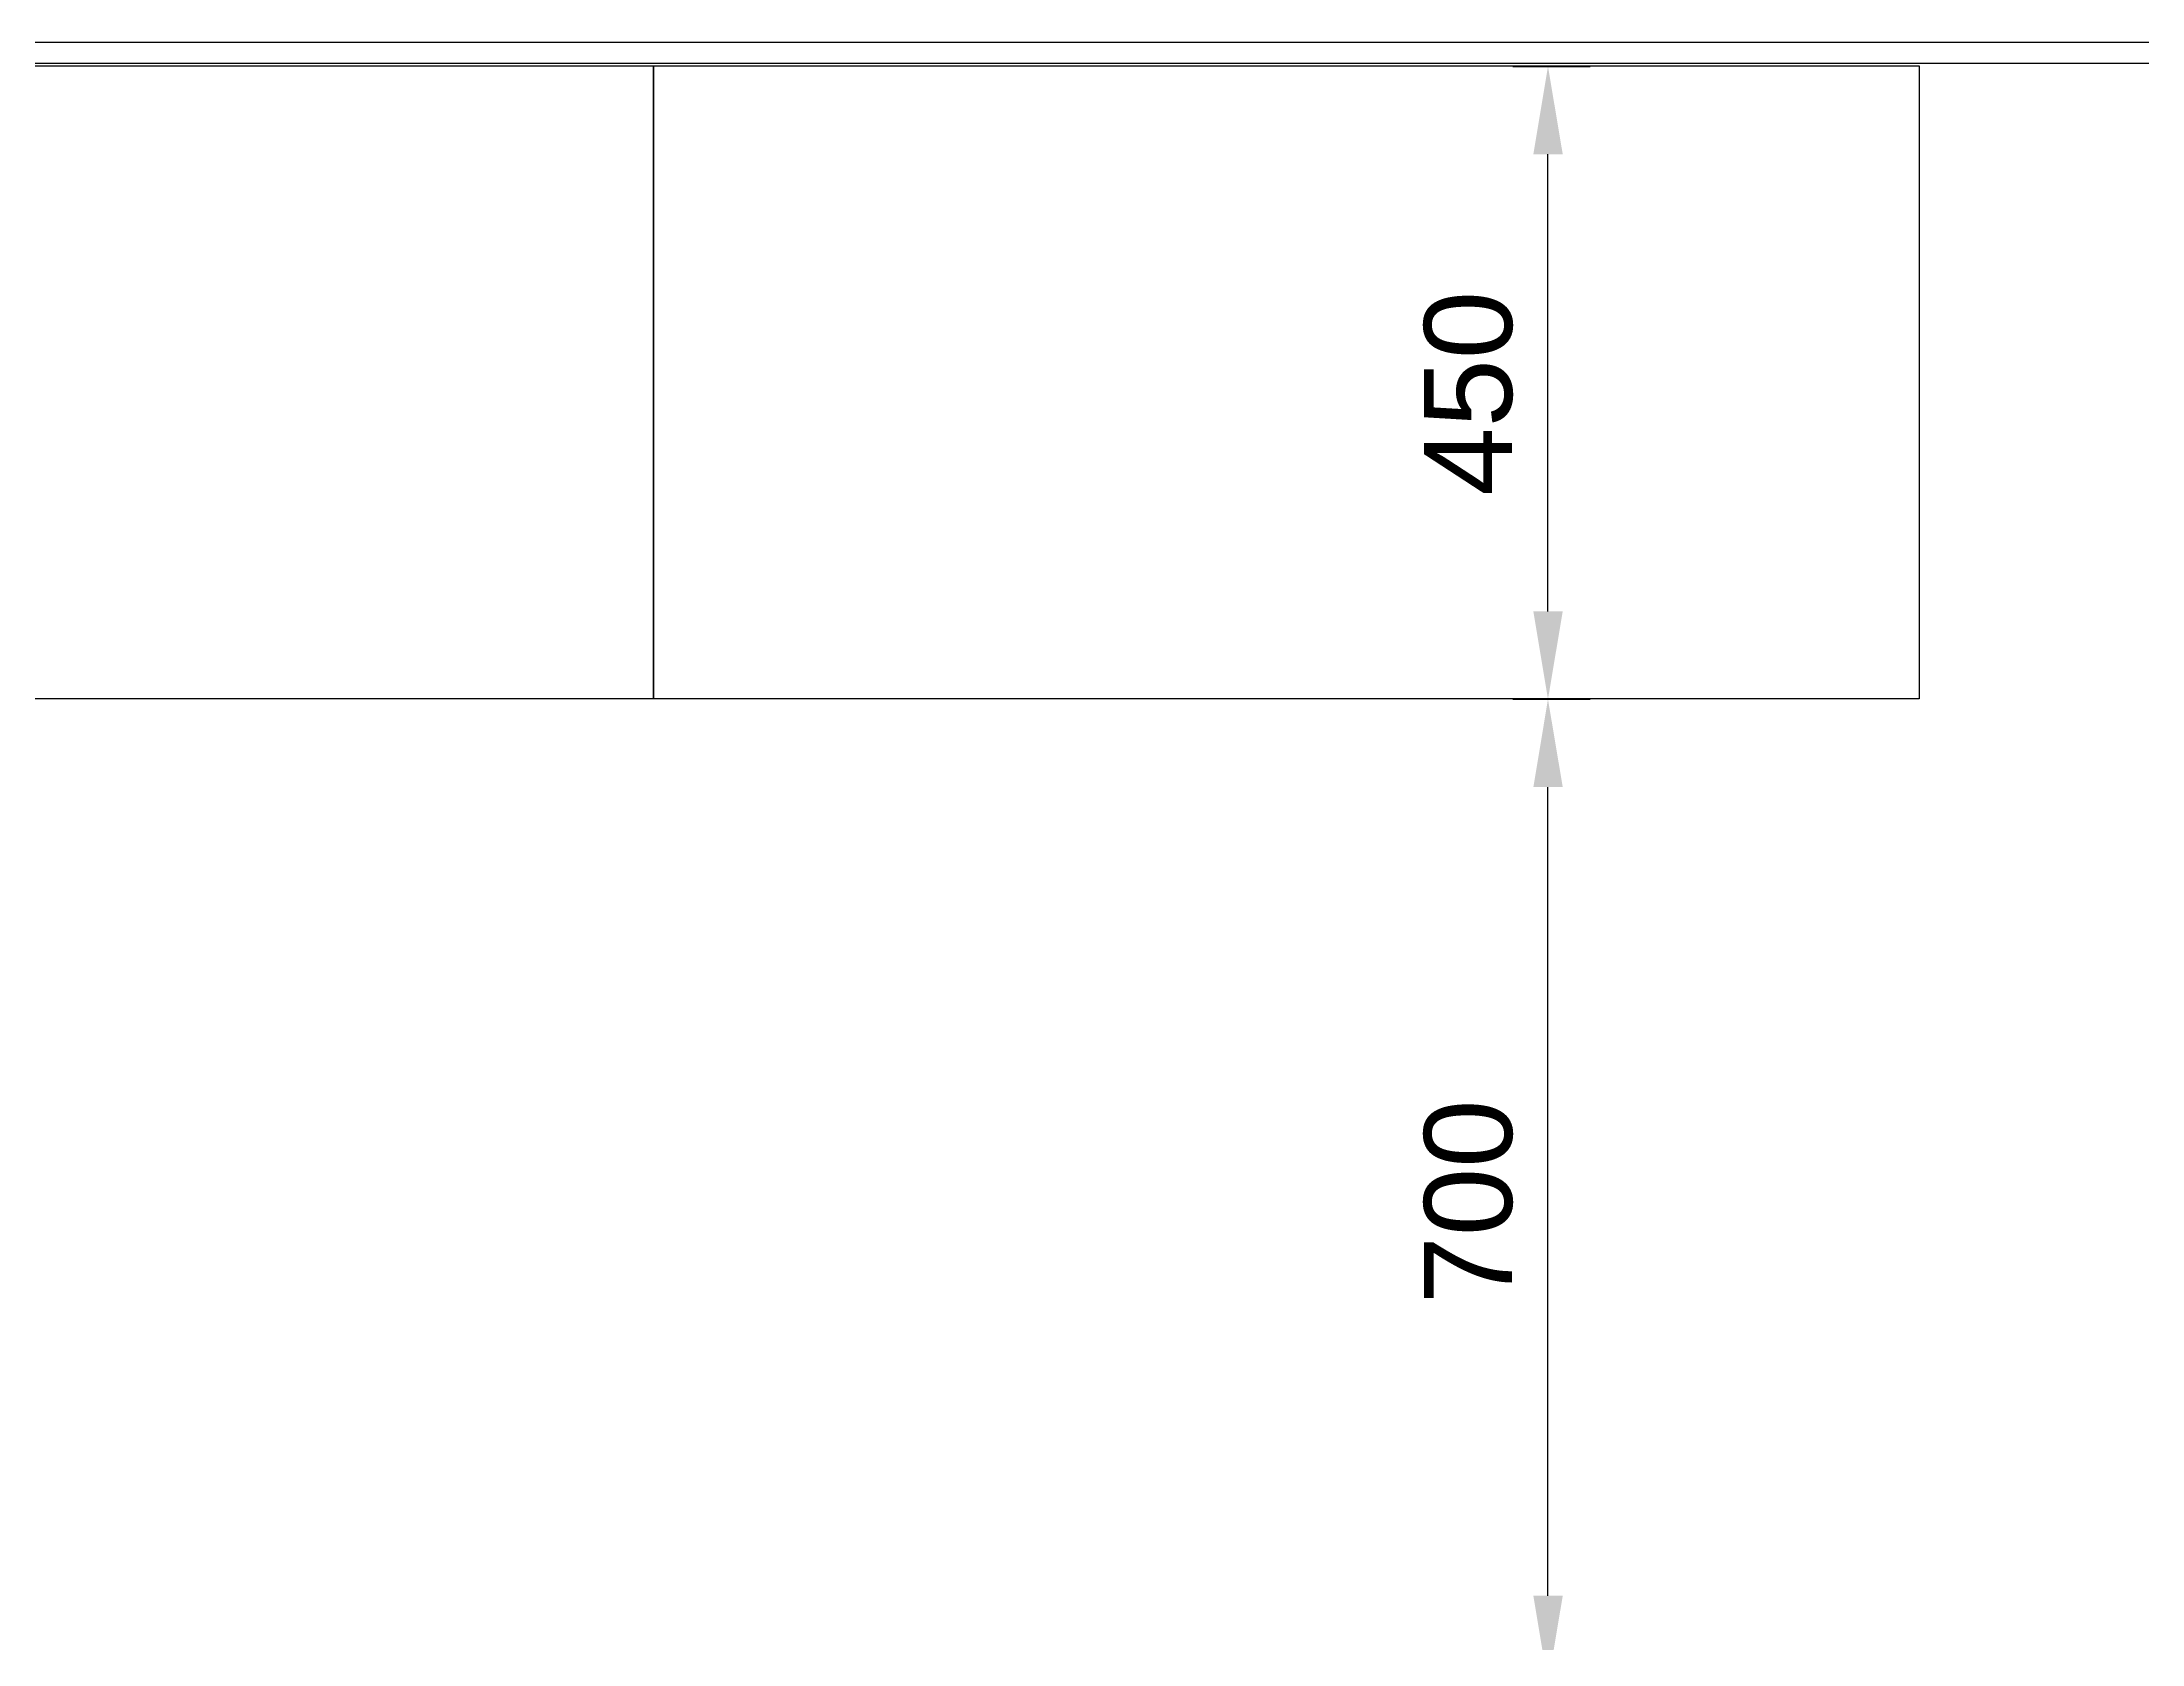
# Model space of a CAD drawing. Extents: x 681461 to 804584, y -183990 to -115925.
# Drawn here: x 689001 to 690495, y -147561 to -146422 of the extents above; entities that cross this region are included whole.
import ezdxf

# ---------------------------------------------------------------- set-up
doc = ezdxf.new("R2010")
doc.units = 0
doc.header["$LTSCALE"] = 900
doc.header["$PDMODE"] = 34
doc.layers.get('DEFPOINTS').update_dxf_attribs({"color": 3, "linetype": 'CONTINUOUS'})
doc.layers.add('DOOR', color=163, linetype='CONTINUOUS')
doc.layers.add('WALL', color=1, linetype='CONTINUOUS')
doc.styles.add('ROMANS', font='arial.ttf')
doc.dimstyles.get("Standard").update_dxf_attribs({"dimtxt": 2.5, "dimasz": 2.5, "dimexe": 1.25, "dimexo": 0.625, "dimtad": 1, "dimcen": 2.5, "dimazin": 3, "dimtfac": 1, "dimtmove": 0, "dimatfit": 3})

# ---------------------------------------------------------------- blocks, each defined once
blk = doc.blocks.new('*D23')
at = {"layer": 'DEFPOINTS', "color": 0, "linetype": 'BYBLOCK'}
for p in [(689965.4, -146889.1), (690072.3, -146889.1), (689965.4, -147589.1)]:
    blk.add_point(p, dxfattribs=at)
at = {"layer": 'DOOR', "color": 0, "linetype": 'BYBLOCK'}
for p, q in [((690047.3, -146889.1), (690102.3, -146889.1)), ((690047.3, -147589.1), (690102.3, -147589.1))]:
    blk.add_line(p, q, dxfattribs=at)
at = {"layer": 'DOOR', "color": 3, "linetype": 'BYBLOCK'}
blk.add_line((690072.3, -147526.6), (690072.3, -146951.6), dxfattribs=at)
for points in [[(690061.9, -146951.6), (690082.8, -146951.6), (690072.3, -146889.1)], [(690061.9, -147526.6), (690082.8, -147526.6), (690072.3, -147589.1)]]:
    blk.add_solid(points, dxfattribs=at)
at = {"layer": 'DOOR', "color": 6, "linetype": 'CONTINUOUS', "style": 'ROMANS'}
blk.add_text('700', height=62.5, rotation=90, dxfattribs=at).set_placement((690046.7, -147319.4))
blk = doc.blocks.new('*D24')
at = {"layer": 'DEFPOINTS', "color": 0, "linetype": 'BYBLOCK'}
for p in [(689965.4, -146439.1), (690072.3, -146439.1), (689965.4, -146889.1)]:
    blk.add_point(p, dxfattribs=at)
at = {"layer": 'DOOR', "color": 0, "linetype": 'BYBLOCK'}
for p, q in [((690047.3, -146439.1), (690102.3, -146439.1)), ((690047.3, -146889.1), (690102.3, -146889.1))]:
    blk.add_line(p, q, dxfattribs=at)
at = {"layer": 'DOOR', "color": 3, "linetype": 'BYBLOCK'}
blk.add_line((690072.3, -146826.6), (690072.3, -146501.6), dxfattribs=at)
for points in [[(690061.9, -146501.6), (690082.8, -146501.6), (690072.3, -146439.1)], [(690061.9, -146826.6), (690082.8, -146826.6), (690072.3, -146889.1)]]:
    blk.add_solid(points, dxfattribs=at)
at = {"layer": 'DOOR', "color": 6, "linetype": 'CONTINUOUS', "style": 'ROMANS'}
blk.add_text('450', height=62.5, rotation=90, dxfattribs=at).set_placement((690046.7, -146744.4))

msp = doc.modelspace()

# ---------------------------------------------------------------- linework, layer by layer
at = {"layer": 'DOOR', "color": 7}
msp.add_line((685819.49, -146421.774), (691174.489, -146421.774), dxfattribs=at)
at = {"layer": 'DOOR', "color": 30, "linetype": 'BYBLOCK'}
for points in [[(688536.254, -146438.821), (689436.254, -146438.821), (689436.254, -146888.821), (688536.254, -146888.821)], [(689436.254, -146438.821), (690336.254, -146438.821), (690336.254, -146888.821), (689436.254, -146888.821)]]:
    msp.add_lwpolyline(points, close=True, dxfattribs=at)
at = {"layer": 'WALL', "color": 8, "linetype": 'CONTINUOUS'}
msp.add_line((685834.49, -146436.774), (691159.489, -146436.774), dxfattribs=at)

# ---------------------------------------------------------------- dimensions: what is measured, and where the dimension line sits
at = {"layer": 'DOOR', "color": 30, "linetype": 'BYBLOCK'}
for base, p1, p2, picture, middle in [((690072.345, -146439.075), (689965.402, -146889.075), (689965.402, -146439.075), '*D24', (690015.435, -146664.075)), ((690072.345, -146889.075), (689965.402, -147589.075), (689965.402, -146889.075), '*D23', (690015.435, -147239.075))]:
    dim = msp.add_linear_dim(base=base, p1=p1, p2=p2, angle=90, dimstyle='Standard', dxfattribs=at)
    dim.commit()
    dim.dimension.update_dxf_attribs({"geometry": picture, "text_midpoint": middle})

doc.saveas('drawing.dxf')
